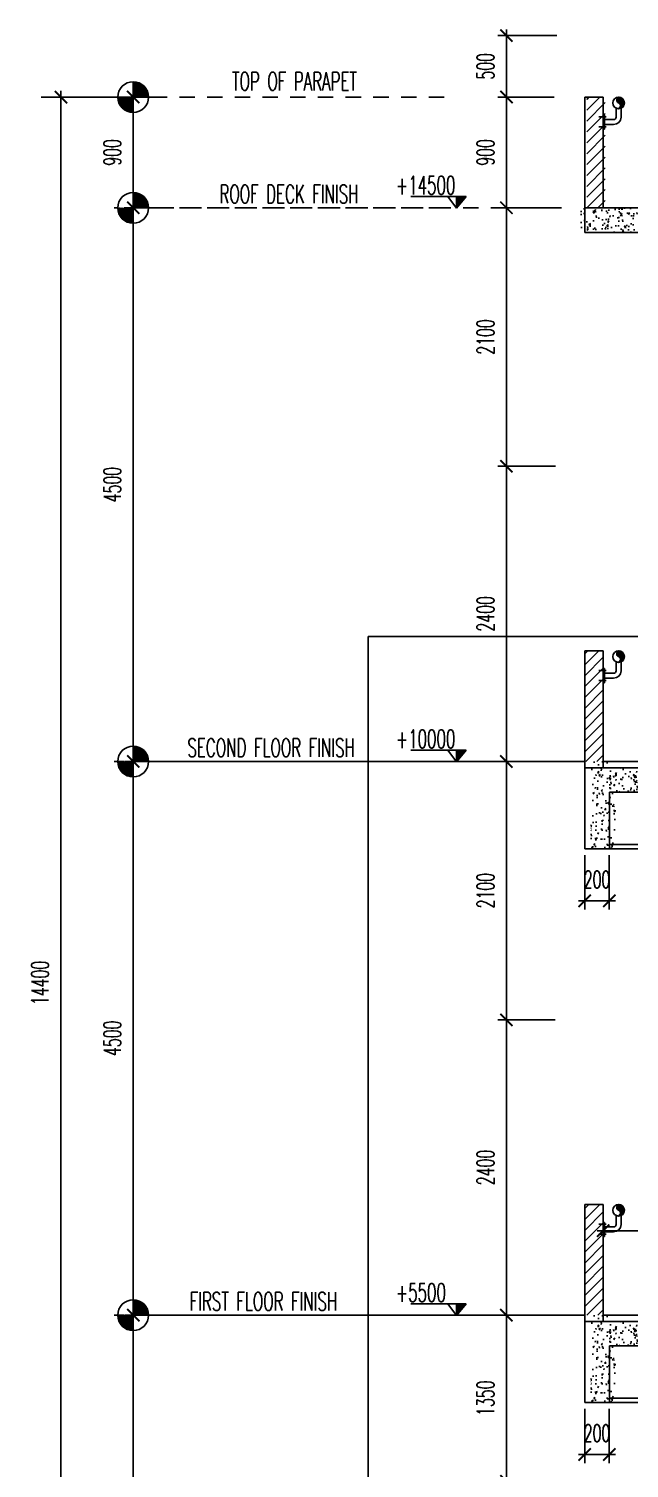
# Model space of a CAD drawing. Extents: x 417906 to 836305, y 43280 to 86914.
# Drawn here: x 418166.91 to 418171.79, y 43455.34 to 43467.04 of the extents above; entities that cross this region are included whole.
import ezdxf

# ---------------------------------------------------------------- set-up
doc = ezdxf.new("R2010")
doc.units = 0
doc.header["$MEASUREMENT"] = 0
doc.header["$PDMODE"] = 3
doc.header["$PDSIZE"] = 0.1
doc.linetypes.add('HIDDEN2', pattern=[0.1875, 0.125, -0.0625])
doc.layers.get('0').update_dxf_attribs({"linetype": 'CONTINUOUS'})
doc.layers.get('DEFPOINTS').update_dxf_attribs({"linetype": 'CONTINUOUS'})
for name, color, linetype in [('AC', 2, 'CONTINUOUS'), ('DIM-OUT', 4, 'CONTINUOUS'), ('EL', 2, 'CONTINUOUS'), ('EL-LEVS', 4, 'CONTINUOUS'), ('ELEV-LEV', 3, 'CONTINUOUS'), ('HAND', 2, 'CONTINUOUS'), ('Hatch', 11, 'CONTINUOUS'), ('SHAFT', 3, 'CONTINUOUS'), ('TXT', 2, 'CONTINUOUS'), ('TXT1', 2, 'CONTINUOUS')]:
    doc.layers.add(name, color=color, linetype=linetype)
doc.styles.add('ROMANS', font='ROMANS.shx', dxfattribs={"width": 0.6})
doc.dimstyles.new('STANDARD in', dxfattribs={"dimtxt": 0.14, "dimasz": 0.1, "dimexe": 0.07, "dimexo": 0.05, "dimgap": 0.1, "dimtad": 1, "dimdec": 0, "dimlfac": 1000, "dimzin": 0, "dimdsep": 46, "dimtxsty": 'ROMANS', "dimblk": 'ARCHTICK', "dimcen": 0.05, "dimdle": 0.05, "dimclrd": 4, "dimclre": 4, "dimclrt": 2, "dimadec": 0, "dimazin": 0, "dimtfac": 1, "dimtdec": 0, "dimtmove": 2, "dimatfit": 3, "dimfxl": 0, "dimtolj": 1, "dimtzin": 0, "dimarcsym": 0})
pattern_1 = [(45, (71.30375, 0), (-0.044194173824, 0.044194173824), [])]

# ---------------------------------------------------------------- blocks, each defined once
blk = doc.blocks.new('_ARCHTICK')
at = {"color": 0, "linetype": 'ByBlock', "const_width": 0.15}
blk.add_lwpolyline([(-0.5, -0.5), (0.5, 0.5)], dxfattribs=at)
blk = doc.blocks.new('*D175')
at = {"layer": 'DEFPOINTS', "color": 0}
for p in [(418167.759, 43456.585), (418167.987, 43456.585), (418167.987, 43452.085)]:
    blk.add_point(p, dxfattribs=at)
at = {"layer": 'DIM-OUT', "color": 4, "lineweight": -2}
for p, q in [((418167.937, 43456.585), (418167.689, 43456.585)), ((418167.759, 43452.035), (418167.759, 43456.635)), ((418167.937, 43452.085), (418167.689, 43452.085))]:
    blk.add_line(p, q, dxfattribs=at)
at = {"layer": 'DIM-OUT', "color": 4, "lineweight": -2, "xscale": 0.1, "yscale": 0.1, "zscale": 0.1}
for p, rotation in [((418167.759, 43456.585), 90), ((418167.759, 43452.085), 270)]:
    blk.add_blockref('_ARCHTICK', p, dxfattribs=dict(at, rotation=rotation))
at = {"layer": 'DIM-OUT', "color": 2, "insert": (418167.589, 43454.335), "char_height": 0.14, "attachment_point": 5, "rotation": 90, "style": 'ROMANS'}
blk.add_mtext('\\A1;4500', dxfattribs=at)
blk = doc.blocks.new('*D176')
at = {"layer": 'DEFPOINTS', "color": 0}
for p in [(418167.759, 43461.085), (418167.987, 43461.085), (418167.987, 43456.585)]:
    blk.add_point(p, dxfattribs=at)
at = {"layer": 'DIM-OUT', "color": 4, "lineweight": -2}
for p, q in [((418167.759, 43456.535), (418167.759, 43461.135)), ((418167.937, 43461.085), (418167.689, 43461.085)), ((418167.937, 43456.585), (418167.689, 43456.585))]:
    blk.add_line(p, q, dxfattribs=at)
at = {"layer": 'DIM-OUT', "color": 4, "lineweight": -2, "xscale": 0.1, "yscale": 0.1, "zscale": 0.1}
for p, rotation in [((418167.759, 43461.085), 90), ((418167.759, 43456.585), 270)]:
    blk.add_blockref('_ARCHTICK', p, dxfattribs=dict(at, rotation=rotation))
at = {"layer": 'DIM-OUT', "color": 2, "insert": (418167.589, 43458.835), "char_height": 0.14, "attachment_point": 5, "rotation": 90, "style": 'ROMANS'}
blk.add_mtext('\\A1;4500', dxfattribs=at)
blk = doc.blocks.new('*D177')
at = {"layer": 'DEFPOINTS', "color": 0}
for p in [(418167.759, 43465.585), (418167.987, 43465.585), (418167.987, 43461.085)]:
    blk.add_point(p, dxfattribs=at)
at = {"layer": 'DIM-OUT', "color": 4, "lineweight": -2}
for p, q in [((418167.937, 43465.585), (418167.689, 43465.585)), ((418167.759, 43461.035), (418167.759, 43465.635)), ((418167.937, 43461.085), (418167.689, 43461.085))]:
    blk.add_line(p, q, dxfattribs=at)
at = {"layer": 'DIM-OUT', "color": 4, "lineweight": -2, "xscale": 0.1, "yscale": 0.1, "zscale": 0.1}
for p, rotation in [((418167.759, 43465.585), 90), ((418167.759, 43461.085), 270)]:
    blk.add_blockref('_ARCHTICK', p, dxfattribs=dict(at, rotation=rotation))
at = {"layer": 'DIM-OUT', "color": 2, "insert": (418167.589, 43463.335), "char_height": 0.14, "attachment_point": 5, "rotation": 90, "style": 'ROMANS'}
blk.add_mtext('\\A1;4500', dxfattribs=at)
blk = doc.blocks.new('*D178')
at = {"layer": 'DEFPOINTS', "color": 0}
for p in [(418167.943, 43466.485), (418167.172, 43452.085), (418167.943, 43452.085)]:
    blk.add_point(p, dxfattribs=at)
at = {"layer": 'DIM-OUT', "color": 4, "lineweight": -2}
for p, q in [((418167.893, 43466.485), (418167.102, 43466.485)), ((418167.172, 43466.535), (418167.172, 43452.035)), ((418167.893, 43452.085), (418167.102, 43452.085))]:
    blk.add_line(p, q, dxfattribs=at)
at = {"layer": 'DIM-OUT', "color": 4, "lineweight": -2, "xscale": 0.1, "yscale": 0.1, "zscale": 0.1}
for p, rotation in [((418167.172, 43466.485), 90), ((418167.172, 43452.085), 270)]:
    blk.add_blockref('_ARCHTICK', p, dxfattribs=dict(at, rotation=rotation))
at = {"layer": 'DIM-OUT', "color": 2, "insert": (418167.002, 43459.285), "char_height": 0.14, "attachment_point": 5, "rotation": 90, "style": 'ROMANS'}
blk.add_mtext('\\A1;14400', dxfattribs=at)
blk = doc.blocks.new('*D179')
at = {"layer": 'DEFPOINTS', "color": 0}
for p in [(418167.759, 43466.485), (418167.987, 43466.485), (418167.987, 43465.585)]:
    blk.add_point(p, dxfattribs=at)
at = {"layer": 'DIM-OUT', "color": 4, "lineweight": -2}
for p, q in [((418167.937, 43466.485), (418167.689, 43466.485)), ((418167.759, 43465.535), (418167.759, 43466.535)), ((418167.937, 43465.585), (418167.689, 43465.585))]:
    blk.add_line(p, q, dxfattribs=at)
at = {"layer": 'DIM-OUT', "color": 4, "lineweight": -2, "xscale": 0.1, "yscale": 0.1, "zscale": 0.1}
for p, rotation in [((418167.759, 43466.485), 90), ((418167.759, 43465.585), 270)]:
    blk.add_blockref('_ARCHTICK', p, dxfattribs=dict(at, rotation=rotation))
at = {"layer": 'DIM-OUT', "color": 2, "insert": (418167.589, 43466.035), "char_height": 0.14, "attachment_point": 5, "rotation": 90, "style": 'ROMANS'}
blk.add_mtext('\\A1;900', dxfattribs=at)
blk = doc.blocks.new('*X9')
at = {"color": 0}
for p, q in [((64.922, 92.304), (64.934, 92.317)), ((64.923, 92.288), (64.952, 92.317)), ((64.925, 92.273), (64.97, 92.317)), ((64.928, 92.258), (64.987, 92.317)), ((64.932, 92.244), (65.005, 92.317)), ((64.937, 92.231), (65.023, 92.317)), ((64.942, 92.218), (65.04, 92.317)), ((64.947, 92.206), (65.058, 92.317)), ((64.953, 92.195), (65.076, 92.317)), ((64.96, 92.184), (65.093, 92.317)), ((64.967, 92.173), (65.111, 92.317)), ((64.975, 92.163), (65.129, 92.317)), ((64.983, 92.153), (65.146, 92.317)), ((64.991, 92.144), (65.164, 92.317)), ((65, 92.135), (65.171, 92.307)), ((65.009, 92.127), (65.171, 92.289)), ((65.019, 92.119), (65.171, 92.271)), ((65.029, 92.111), (65.171, 92.254)), ((65.04, 92.104), (65.171, 92.236)), ((65.051, 92.098), (65.171, 92.218)), ((65.063, 92.092), (65.171, 92.201)), ((65.075, 92.086), (65.171, 92.183)), ((65.088, 92.081), (65.171, 92.165)), ((65.101, 92.077), (65.171, 92.148)), ((65.115, 92.073), (65.171, 92.13)), ((65.13, 92.071), (65.171, 92.112)), ((65.145, 92.068), (65.171, 92.094)), ((65.162, 92.067), (65.171, 92.077))]:
    blk.add_line(p, q, dxfattribs=at)
blk = doc.blocks.new('*X8')
at = {"color": 0}
for p, q in [((65.171, 92.554), (65.184, 92.567)), ((65.171, 92.536), (65.2, 92.565)), ((65.171, 92.519), (65.216, 92.563)), ((65.171, 92.501), (65.23, 92.56)), ((65.171, 92.483), (65.244, 92.556)), ((65.171, 92.466), (65.257, 92.552)), ((65.171, 92.448), (65.27, 92.547)), ((65.171, 92.43), (65.282, 92.541)), ((65.171, 92.413), (65.294, 92.535)), ((65.171, 92.395), (65.305, 92.528)), ((65.171, 92.377), (65.315, 92.521)), ((65.171, 92.36), (65.326, 92.514)), ((65.171, 92.342), (65.335, 92.506)), ((65.171, 92.324), (65.345, 92.497)), ((65.182, 92.317), (65.353, 92.489)), ((65.2, 92.317), (65.362, 92.479)), ((65.217, 92.317), (65.37, 92.469)), ((65.235, 92.317), (65.377, 92.459)), ((65.253, 92.317), (65.384, 92.449)), ((65.27, 92.317), (65.391, 92.437)), ((65.288, 92.317), (65.397, 92.426)), ((65.306, 92.317), (65.402, 92.414)), ((65.323, 92.317), (65.407, 92.401)), ((65.341, 92.317), (65.411, 92.387)), ((65.359, 92.317), (65.415, 92.373)), ((65.376, 92.317), (65.418, 92.359)), ((65.394, 92.317), (65.42, 92.343)), ((65.412, 92.317), (65.421, 92.327))]:
    blk.add_line(p, q, dxfattribs=at)
blk = doc.blocks.new('*D182')
at = {"layer": 'DEFPOINTS', "color": 0}
for p in [(418170.792, 43456.585), (418171.229, 43456.585), (418171.386, 43455.235)]:
    blk.add_point(p, dxfattribs=at)
at = {"layer": 'DIM-OUT', "color": 4, "lineweight": -2}
for p, q in [((418171.179, 43456.585), (418170.722, 43456.585)), ((418170.792, 43455.185), (418170.792, 43456.635)), ((418171.336, 43455.235), (418170.722, 43455.235))]:
    blk.add_line(p, q, dxfattribs=at)
at = {"layer": 'DIM-OUT', "color": 4, "lineweight": -2, "xscale": 0.1, "yscale": 0.1, "zscale": 0.1}
for p, rotation in [((418170.792, 43456.585), 90), ((418170.792, 43455.235), 270)]:
    blk.add_blockref('_ARCHTICK', p, dxfattribs=dict(at, rotation=rotation))
at = {"layer": 'DIM-OUT', "color": 2, "insert": (418170.622, 43455.91), "char_height": 0.14, "attachment_point": 5, "rotation": 90, "style": 'ROMANS'}
blk.add_mtext('\\A1;1350', dxfattribs=at)
blk = doc.blocks.new('*D183')
at = {"layer": 'DEFPOINTS', "color": 0}
for p in [(418170.792, 43458.985), (418171.227, 43458.985), (418171.24, 43456.585)]:
    blk.add_point(p, dxfattribs=at)
at = {"layer": 'DIM-OUT', "color": 4, "lineweight": -2}
for p, q in [((418171.177, 43458.985), (418170.722, 43458.985)), ((418170.792, 43456.535), (418170.792, 43459.035)), ((418171.19, 43456.585), (418170.722, 43456.585))]:
    blk.add_line(p, q, dxfattribs=at)
at = {"layer": 'DIM-OUT', "color": 4, "lineweight": -2, "xscale": 0.1, "yscale": 0.1, "zscale": 0.1}
for p, rotation in [((418170.792, 43458.985), 90), ((418170.792, 43456.585), 270)]:
    blk.add_blockref('_ARCHTICK', p, dxfattribs=dict(at, rotation=rotation))
at = {"layer": 'DIM-OUT', "color": 2, "insert": (418170.622, 43457.785), "char_height": 0.14, "attachment_point": 5, "rotation": 90, "style": 'ROMANS'}
blk.add_mtext('\\A1;2400', dxfattribs=at)
blk = doc.blocks.new('*D184')
at = {"layer": 'DEFPOINTS', "color": 0}
for p in [(418170.792, 43461.085), (418171.228, 43461.085), (418171.239, 43458.985)]:
    blk.add_point(p, dxfattribs=at)
at = {"layer": 'DIM-OUT', "color": 4, "lineweight": -2}
for p, q in [((418170.792, 43458.935), (418170.792, 43461.135)), ((418171.178, 43461.085), (418170.722, 43461.085)), ((418171.189, 43458.985), (418170.722, 43458.985))]:
    blk.add_line(p, q, dxfattribs=at)
at = {"layer": 'DIM-OUT', "color": 4, "lineweight": -2, "xscale": 0.1, "yscale": 0.1, "zscale": 0.1}
for p, rotation in [((418170.792, 43461.085), 90), ((418170.792, 43458.985), 270)]:
    blk.add_blockref('_ARCHTICK', p, dxfattribs=dict(at, rotation=rotation))
at = {"layer": 'DIM-OUT', "color": 2, "insert": (418170.622, 43460.035), "char_height": 0.14, "attachment_point": 5, "rotation": 90, "style": 'ROMANS'}
blk.add_mtext('\\A1;2100', dxfattribs=at)
blk = doc.blocks.new('*D185')
at = {"layer": 'DEFPOINTS', "color": 0}
for p in [(418170.792, 43463.485), (418171.227, 43463.485), (418171.24, 43461.085)]:
    blk.add_point(p, dxfattribs=at)
at = {"layer": 'DIM-OUT', "color": 4, "lineweight": -2}
for p, q in [((418171.177, 43463.485), (418170.722, 43463.485)), ((418170.792, 43461.035), (418170.792, 43463.535)), ((418171.19, 43461.085), (418170.722, 43461.085))]:
    blk.add_line(p, q, dxfattribs=at)
at = {"layer": 'DIM-OUT', "color": 4, "lineweight": -2, "xscale": 0.1, "yscale": 0.1, "zscale": 0.1}
for p, rotation in [((418170.792, 43463.485), 90), ((418170.792, 43461.085), 270)]:
    blk.add_blockref('_ARCHTICK', p, dxfattribs=dict(at, rotation=rotation))
at = {"layer": 'DIM-OUT', "color": 2, "insert": (418170.622, 43462.285), "char_height": 0.14, "attachment_point": 5, "rotation": 90, "style": 'ROMANS'}
blk.add_mtext('\\A1;2400', dxfattribs=at)
blk = doc.blocks.new('*D186')
at = {"layer": 'DEFPOINTS', "color": 0}
for p in [(418170.792, 43465.585), (418171.229, 43465.585), (418171.24, 43463.485)]:
    blk.add_point(p, dxfattribs=at)
at = {"layer": 'DIM-OUT', "color": 4, "lineweight": -2}
for p, q in [((418171.179, 43465.585), (418170.722, 43465.585)), ((418170.792, 43463.435), (418170.792, 43465.635)), ((418171.19, 43463.485), (418170.722, 43463.485))]:
    blk.add_line(p, q, dxfattribs=at)
at = {"layer": 'DIM-OUT', "color": 4, "lineweight": -2, "xscale": 0.1, "yscale": 0.1, "zscale": 0.1}
for p, rotation in [((418170.792, 43465.585), 90), ((418170.792, 43463.485), 270)]:
    blk.add_blockref('_ARCHTICK', p, dxfattribs=dict(at, rotation=rotation))
at = {"layer": 'DIM-OUT', "color": 2, "insert": (418170.622, 43464.535), "char_height": 0.14, "attachment_point": 5, "rotation": 90, "style": 'ROMANS'}
blk.add_mtext('\\A1;2100', dxfattribs=at)
blk = doc.blocks.new('*D187')
at = {"layer": 'DEFPOINTS', "color": 0}
for p in [(418170.792, 43466.485), (418171.229, 43466.485), (418171.234, 43465.585)]:
    blk.add_point(p, dxfattribs=at)
at = {"layer": 'DIM-OUT', "color": 4, "lineweight": -2}
for p, q in [((418171.179, 43466.485), (418170.722, 43466.485)), ((418170.792, 43465.535), (418170.792, 43466.535)), ((418171.184, 43465.585), (418170.722, 43465.585))]:
    blk.add_line(p, q, dxfattribs=at)
at = {"layer": 'DIM-OUT', "color": 4, "lineweight": -2, "xscale": 0.1, "yscale": 0.1, "zscale": 0.1}
for p, rotation in [((418170.792, 43466.485), 90), ((418170.792, 43465.585), 270)]:
    blk.add_blockref('_ARCHTICK', p, dxfattribs=dict(at, rotation=rotation))
at = {"layer": 'DIM-OUT', "color": 2, "insert": (418170.622, 43466.035), "char_height": 0.14, "attachment_point": 5, "rotation": 90, "style": 'ROMANS'}
blk.add_mtext('\\A1;900', dxfattribs=at)
blk = doc.blocks.new('*D188')
at = {"layer": 'DEFPOINTS', "color": 0}
for p in [(418170.792, 43466.985), (418171.251, 43466.985), (418171.019, 43466.485)]:
    blk.add_point(p, dxfattribs=at)
at = {"layer": 'DIM-OUT', "color": 4, "lineweight": -2}
for p, q in [((418171.201, 43466.985), (418170.722, 43466.985)), ((418170.792, 43466.435), (418170.792, 43467.035)), ((418170.969, 43466.485), (418170.722, 43466.485))]:
    blk.add_line(p, q, dxfattribs=at)
at = {"layer": 'DIM-OUT', "color": 4, "lineweight": -2, "xscale": 0.1, "yscale": 0.1, "zscale": 0.1}
for p, rotation in [((418170.792, 43466.985), 90), ((418170.792, 43466.485), 270)]:
    blk.add_blockref('_ARCHTICK', p, dxfattribs=dict(at, rotation=rotation))
at = {"layer": 'DIM-OUT', "color": 2, "insert": (418170.622, 43466.735), "char_height": 0.14, "attachment_point": 5, "rotation": 90, "style": 'ROMANS'}
blk.add_mtext('\\A1;500', dxfattribs=at)
blk = doc.blocks.new('*D201')
at = {"layer": 'DEFPOINTS', "color": 0}
for p in [(418173.208, 43457.271), (418171.578, 43457.035), (418173.208, 43457.035)]:
    blk.add_point(p, dxfattribs=at)
at = {"layer": 'Hatch', "color": 4, "lineweight": -2}
for p, q in [((418171.528, 43457.271), (418173.258, 43457.271)), ((418171.578, 43457.085), (418171.578, 43457.341)), ((418173.208, 43457.085), (418173.208, 43457.341))]:
    blk.add_line(p, q, dxfattribs=at)
at = {"layer": 'Hatch', "color": 4, "lineweight": -2, "xscale": 0.1, "yscale": 0.1, "zscale": 0.1, "rotation": 180}
blk.add_blockref('_ARCHTICK', (418171.578, 43457.271), dxfattribs=at)
at = {"layer": 'Hatch', "color": 4, "lineweight": -2, "xscale": 0.1, "yscale": 0.1, "zscale": 0.1}
blk.add_blockref('_ARCHTICK', (418173.208, 43457.271), dxfattribs=at)
at = {"layer": 'Hatch', "color": 2, "insert": (418172.393, 43457.441), "char_height": 0.14, "attachment_point": 5, "style": 'ROMANS'}
blk.add_mtext('\\A1;1630', dxfattribs=at)
blk = doc.blocks.new('*D209')
at = {"layer": 'DEFPOINTS', "color": 0}
for p in [(418171.428, 43455.874), (418171.628, 43455.874), (418171.628, 43455.453)]:
    blk.add_point(p, dxfattribs=at)
at = {"layer": 'Hatch', "color": 4, "lineweight": -2}
for p, q in [((418171.428, 43455.824), (418171.428, 43455.383)), ((418171.628, 43455.824), (418171.628, 43455.383)), ((418171.378, 43455.453), (418171.678, 43455.453))]:
    blk.add_line(p, q, dxfattribs=at)
at = {"layer": 'Hatch', "color": 4, "lineweight": -2, "xscale": 0.1, "yscale": 0.1, "zscale": 0.1, "rotation": 180}
blk.add_blockref('_ARCHTICK', (418171.428, 43455.453), dxfattribs=at)
at = {"layer": 'Hatch', "color": 4, "lineweight": -2, "xscale": 0.1, "yscale": 0.1, "zscale": 0.1}
blk.add_blockref('_ARCHTICK', (418171.628, 43455.453), dxfattribs=at)
at = {"layer": 'Hatch', "color": 2, "insert": (418171.528, 43455.626), "char_height": 0.14, "attachment_point": 5, "style": 'ROMANS'}
blk.add_mtext('\\A1;200', dxfattribs=at)
blk = doc.blocks.new('*D218')
at = {"layer": 'DEFPOINTS', "color": 0}
for p in [(418171.428, 43460.374), (418171.628, 43460.374), (418171.628, 43459.953)]:
    blk.add_point(p, dxfattribs=at)
at = {"layer": 'Hatch', "color": 4, "lineweight": -2}
for p, q in [((418171.428, 43460.324), (418171.428, 43459.883)), ((418171.628, 43460.324), (418171.628, 43459.883)), ((418171.378, 43459.953), (418171.678, 43459.953))]:
    blk.add_line(p, q, dxfattribs=at)
at = {"layer": 'Hatch', "color": 4, "lineweight": -2, "xscale": 0.1, "yscale": 0.1, "zscale": 0.1, "rotation": 180}
blk.add_blockref('_ARCHTICK', (418171.428, 43459.953), dxfattribs=at)
at = {"layer": 'Hatch', "color": 4, "lineweight": -2, "xscale": 0.1, "yscale": 0.1, "zscale": 0.1}
blk.add_blockref('_ARCHTICK', (418171.628, 43459.953), dxfattribs=at)
at = {"layer": 'Hatch', "color": 2, "insert": (418171.528, 43460.126), "char_height": 0.14, "attachment_point": 5, "style": 'ROMANS'}
blk.add_mtext('\\A1;200', dxfattribs=at)

msp = doc.modelspace()

# ---------------------------------------------------------------- hatches: boundary and pattern name
at = {"layer": 'ELEV-LEV', "linetype": 'Continuous'}
h = msp.add_hatch(dxfattribs=at)
h.set_pattern_fill('ANSI31', color=6, scale=0.0152, angle=450, style=0)
h.set_pattern_definition([(45, (418236.6130133, 43476.8410657), (0.001343502884, -0.001343502884), [])])
h.paths.add_polyline_path([(418170.4652, 43465.6772), (418170.3871, 43465.583), (418170.3871, 43465.6772)])
h = msp.add_hatch(dxfattribs=at)
h.set_pattern_fill('ANSI31', color=6, scale=0.0152, angle=450, style=0)
h.set_pattern_definition([(45, (418236.6130133, 43472.3410657), (0.001343502884, -0.001343502884), [])])
h.paths.add_polyline_path([(418170.4652, 43461.1772), (418170.3871, 43461.083), (418170.3871, 43461.1772)])
h = msp.add_hatch(dxfattribs=at)
h.set_pattern_fill('ANSI31', color=6, scale=0.0152, angle=450, style=0)
h.set_pattern_definition([(45, (418236.6130133, 43467.8410657), (0.001343502884, -0.001343502884), [])])
h.paths.add_polyline_path([(418170.4652, 43456.6772), (418170.3871, 43456.583), (418170.3871, 43456.6772)])
at = {"layer": 'Hatch'}
h = msp.add_hatch(dxfattribs=at)
h.set_pattern_fill('ANSI31', color=256, scale=0.5, style=0)
h.set_pattern_definition([(45, (71.319984, 7e-12), (-0.044194173824, 0.044194173824), [])])
h.paths.add_polyline_path([(418171.5944, 43466.4847), (418171.4444, 43466.4847), (418171.4444, 43465.5847), (418171.5944, 43465.5847)])
h.paths.add_polyline_path([(418173.3573, 43466.4847), (418173.2073, 43466.4847), (418173.2073, 43465.5847), (418173.3573, 43465.5847)])
h = msp.add_hatch(dxfattribs=at)
h.set_pattern_fill('STEEL', color=256, scale=0.01875, style=0)
h.set_pattern_definition([(225, (417460.222284, 42182.590697), (0.0016572815184, -0.0016572815184), []), (225, (417460.222284, 42182.5895252), (0.0016572815184, -0.0016572815184), [])])
h.paths.add_polyline_path([(418171.699, 43466.3908, 0.009923), (418171.7008, 43466.3906), (418171.7068, 43466.3906, 0.1722345), (418171.7357, 43466.403), (418171.7357, 43466.472, 0.1585364), (418171.7093, 43466.4841, 0.7280646), (418171.7036, 43466.4373, -0.7116086)])
h.paths.add_polyline_path([(418171.7357, 43466.403, 0.2091176), (418171.7508, 43466.4375, 0.2091176), (418171.7357, 43466.472)])
h = msp.add_hatch(dxfattribs=at)
h.set_pattern_fill('AR-CONC', color=256, scale=0.02, style=0)
h.set_pattern_definition([(50, (21.10897, 7e-12), (0.14345203652, -0.012550426997), [0.015, -0.165]), (355, (21.10897, 7e-12), (-0.027750266723, 0.15043842674), [0.012, -0.132]), (100.4514, (21.12092, -0.00105), (0.115701876343, 0.13788790841), [0.012748038, -0.1402284224]), (46.1842, (21.10897, 0.04), (0.213448209725, -0.033103802866), [0.0225, -0.2475]), (96.6356, (21.12676, 0.03724), (0.18693254111, 0.19482357418), [0.0191220576, -0.2103426]), (351.1842, (21.10897, 0.04), (0.18693238903, 0.19482372019), [0.018, -0.198]), (21, (21.12897, 0.03), (0.119381410424, -0.080523778133), [0.015, -0.165]), (326, (21.12897, 0.03), (0.048663066384, 0.14503000901), [0.012, -0.132]), (71.4514, (21.13892, 0.02329), (0.168044525716, 0.06450609934), [0.012748038, -0.1402284224]), (37.5, (21.10897, 7e-12), (0.0024319710635, 0.066578770766), [0, -0.1304, 0, -0.134, 0, -0.1325]), (7.5, (21.10897, 7e-12), (0.052613907488, 0.078882342376), [0, -0.0764, 0, -0.1274, 0, -0.0505]), (327.5, (21.06437, 7e-12), (0.1067644872345, -0.004510974347), [0, -0.05, 0, -0.156, 0, -0.207]), (317.5, (21.04437, 7e-12), (0.116637233868, 0.020020996466), [0, -0.065, 0, -0.1036, 0, -0.147])])
h.paths.add_polyline_path([(418173.1587, 43465.5847), (418171.3959, 43465.5847), (418171.3959, 43465.3847), (418173.1587, 43465.3847)])
h.paths.add_polyline_path([(418173.3087, 43465.5847), (418173.1587, 43465.5847), (418173.1587, 43465.3847), (418173.3087, 43465.3847)])
h = msp.add_hatch(dxfattribs=at)
h.set_pattern_fill('ANSI31', color=256, scale=0.5, style=0)
h.set_pattern_definition(pattern_1)
h.paths.add_polyline_path([(418171.5782, 43461.9847), (418171.4282, 43461.9847), (418171.4282, 43461.0847), (418171.5782, 43461.0847)])
h = msp.add_hatch(dxfattribs=at)
h.set_pattern_fill('STEEL', color=256, scale=0.01875, style=0)
h.set_pattern_definition([(225, (417460.222284, 42178.090697), (0.0016572815184, -0.0016572815184), []), (225, (417460.222284, 42178.0895252), (0.0016572815184, -0.0016572815184), [])])
h.paths.add_polyline_path([(418171.699, 43461.8908, 0.009923), (418171.7008, 43461.8906), (418171.7068, 43461.8906, 0.1722345), (418171.7357, 43461.903), (418171.7357, 43461.972, 0.1585364), (418171.7093, 43461.9841, 0.7280646), (418171.7036, 43461.9373, -0.7116086)])
h.paths.add_polyline_path([(418171.7357, 43461.903, 0.2091176), (418171.7508, 43461.9375, 0.2091176), (418171.7357, 43461.972)])
h = msp.add_hatch(dxfattribs=at)
h.set_pattern_fill('AR-CONC', color=256, scale=0.02, style=0)
h.set_pattern_definition([(50, (0.049, 4.5), (0.14345203652, -0.012550426997), [0.015, -0.165]), (355, (0.049, 4.5), (-0.027750266723, 0.15043842674), [0.012, -0.132]), (100.4514, (0.06095, 4.49895), (0.115701876343, 0.13788790841), [0.012748038, -0.1402284224]), (46.1842, (0.049, 4.54), (0.213448209725, -0.033103802866), [0.0225, -0.2475]), (96.6356, (0.06679, 4.53724), (0.18693254111, 0.19482357418), [0.0191220576, -0.2103426]), (351.1842, (0.049, 4.54), (0.18693238903, 0.19482372019), [0.018, -0.198]), (21, (0.069, 4.53), (0.119381410424, -0.080523778133), [0.015, -0.165]), (326, (0.069, 4.53), (0.048663066384, 0.14503000901), [0.012, -0.132]), (71.4514, (0.07895, 4.52329), (0.168044525716, 0.06450609934), [0.012748038, -0.1402284224]), (37.5, (0.049, 4.5), (0.0024319710635, 0.066578770766), [0, -0.1304, 0, -0.134, 0, -0.1325]), (7.5, (0.049, 4.5), (0.052613907488, 0.078882342376), [0, -0.0764, 0, -0.1274, 0, -0.0505]), (327.5, (0.0044, 4.5), (0.1067644872345, -0.004510974347), [0, -0.05, 0, -0.156, 0, -0.207]), (317.5, (-0.0156, 4.5), (0.116637233868, 0.020020996466), [0, -0.065, 0, -0.1036, 0, -0.147])])
h.paths.add_polyline_path([(418173.4577, 43460.8896), (418173.5222, 43460.924), (418173.2074, 43460.924), (418173.2246, 43461.0347), (418173.0585, 43461.0347), (418173.0585, 43461.0347), (418171.6272, 43461.0347), (418171.6272, 43461.0847), (418171.4772, 43461.0847), (418171.4772, 43460.674), (418171.4772, 43460.374), (418171.6772, 43460.374), (418171.6772, 43460.4105), (418171.6772, 43460.8347), (418172.9575, 43460.8347), (418172.9575, 43460.374), (418173.4577, 43460.374)])
h = msp.add_hatch(dxfattribs=at)
h.set_pattern_fill('ANSI31', color=256, scale=0.5, style=0)
h.set_pattern_definition(pattern_1)
h.paths.add_polyline_path([(418171.5782, 43457.4847), (418171.4282, 43457.4847), (418171.4282, 43456.5847), (418171.5782, 43456.5847)])
h = msp.add_hatch(dxfattribs=at)
h.set_pattern_fill('STEEL', color=256, scale=0.01875, style=0)
h.set_pattern_definition([(225, (417460.222284, 42173.590697), (0.0016572815184, -0.0016572815184), []), (225, (417460.222284, 42173.5895252), (0.0016572815184, -0.0016572815184), [])])
h.paths.add_polyline_path([(418171.699, 43457.3908, 0.009923), (418171.7008, 43457.3906), (418171.7068, 43457.3906, 0.1722345), (418171.7357, 43457.403), (418171.7357, 43457.472, 0.1585364), (418171.7093, 43457.4841, 0.7280646), (418171.7036, 43457.4373, -0.7116086)])
h.paths.add_polyline_path([(418171.7357, 43457.403, 0.2091176), (418171.7508, 43457.4375, 0.2091176), (418171.7357, 43457.472)])
h = msp.add_hatch(dxfattribs=at)
h.set_pattern_fill('AR-CONC', color=256, scale=0.02, style=0)
h.set_pattern_definition([(50, (0.049, 0), (0.14345203652, -0.012550426997), [0.015, -0.165]), (355, (0.049, 0), (-0.027750266723, 0.15043842674), [0.012, -0.132]), (100.4514, (0.06095, -0.00105), (0.115701876343, 0.13788790841), [0.012748038, -0.1402284224]), (46.1842, (0.049, 0.04), (0.213448209725, -0.033103802866), [0.0225, -0.2475]), (96.6356, (0.06679, 0.03724), (0.18693254111, 0.19482357418), [0.0191220576, -0.2103426]), (351.1842, (0.049, 0.04), (0.18693238903, 0.19482372019), [0.018, -0.198]), (21, (0.069, 0.03), (0.119381410424, -0.080523778133), [0.015, -0.165]), (326, (0.069, 0.03), (0.048663066384, 0.14503000901), [0.012, -0.132]), (71.4514, (0.07895, 0.02329), (0.168044525716, 0.06450609934), [0.012748038, -0.1402284224]), (37.5, (0.049, 0), (0.0024319710635, 0.066578770766), [0, -0.1304, 0, -0.134, 0, -0.1325]), (7.5, (0.049, 0), (0.052613907488, 0.078882342376), [0, -0.0764, 0, -0.1274, 0, -0.0505]), (327.5, (0.0044, 0), (0.1067644872345, -0.004510974347), [0, -0.05, 0, -0.156, 0, -0.207]), (317.5, (-0.0156, 0), (0.116637233868, 0.020020996466), [0, -0.065, 0, -0.1036, 0, -0.147])])
h.paths.add_polyline_path([(418173.4577, 43456.3896), (418173.5222, 43456.424), (418173.2074, 43456.424), (418173.2246, 43456.5347), (418173.0585, 43456.5347), (418173.0585, 43456.5347), (418171.6272, 43456.5347), (418171.6272, 43456.5847), (418171.4772, 43456.5847), (418171.4772, 43456.174), (418171.4772, 43455.874), (418171.6772, 43455.874), (418171.6772, 43455.9105), (418171.6772, 43456.3347), (418172.9575, 43456.3347), (418172.9575, 43455.874), (418173.4577, 43455.874)])

# ---------------------------------------------------------------- linework, layer by layer
msp.add_lwpolyline([(418169.6673, 43462.1008), (418181.3906, 43462.1008), (418181.3906, 43454.6515), (418169.6673, 43454.6515)], close=True)
at = {"layer": 'AC'}
for centre in [(418171.7038, 43466.4375), (418171.7038, 43461.9375), (418171.7038, 43457.4375)]:
    msp.add_circle(centre, 0.047, dxfattribs=at)
for centre, start, end in [((418171.714, 43466.4598), 100.93729, 245.16544), ((418171.6932, 43466.4149), 283.42152, 65.16544), ((418171.714, 43461.9598), 100.93729, 245.16544), ((418171.6932, 43461.9149), 283.42152, 65.16544), ((418171.714, 43457.4598), 100.93729, 245.16544), ((418171.6932, 43457.4149), 283.42152, 65.16544)]:
    msp.add_arc(centre, 0.0248, start, end, dxfattribs=at)
at = {"layer": 'EL', "color": 6}
for p, q in [((418171.4282, 43466.4847), (418171.4282, 43465.3847)), ((418171.5782, 43466.4847), (418171.4282, 43466.4847)), ((418171.5782, 43466.4847), (418171.5782, 43465.5847)), ((418173.3577, 43465.5847), (418171.4282, 43465.5847)), ((418173.3577, 43465.3847), (418171.4282, 43465.3847)), ((418171.4282, 43461.9847), (418171.4282, 43460.8847)), ((418171.5782, 43461.9847), (418171.4282, 43461.9847)), ((418171.4282, 43461.9847), (418171.4282, 43460.674)), ((418171.5782, 43461.9847), (418171.5782, 43461.0847)), ((418171.5782, 43461.9847), (418171.5782, 43461.0347)), ((418173.0585, 43461.0347), (418171.4282, 43461.0347)), ((418172.9575, 43460.8347), (418171.6282, 43460.8347)), ((418171.6282, 43460.8347), (418171.6282, 43460.374)), ((418171.4282, 43460.674), (418171.4282, 43460.374)), ((418171.4282, 43460.374), (418171.6282, 43460.374)), ((418171.4282, 43457.4847), (418171.4282, 43456.174)), ((418171.5782, 43457.4847), (418171.4282, 43457.4847)), ((418171.5782, 43457.4847), (418171.5782, 43456.5347)), ((418173.0585, 43456.5347), (418171.5782, 43456.5347)), ((418172.9575, 43456.3347), (418171.6282, 43456.3347)), ((418171.6282, 43456.3347), (418171.6282, 43455.874)), ((418171.4282, 43456.174), (418171.4282, 43455.874)), ((418171.4282, 43455.874), (418171.6282, 43455.874))]:
    msp.add_line(p, q, dxfattribs=at)
at = {"layer": 'EL-LEVS', "color": 11, "linetype": 'HIDDEN2'}
for p, q in [((418170.2852, 43466.4847), (418166.986, 43466.4847)), ((418171.2395, 43465.5847), (418167.6045, 43465.5847)), ((418170.2852, 43465.5847), (418167.6045, 43465.5847)), ((418170.6073, 43461.0847), (418167.6045, 43461.0847)), ((418170.6073, 43456.5847), (418167.6045, 43456.5847))]:
    msp.add_line(p, q, dxfattribs=at)
at = {"layer": 'ELEV-LEV', "color": 6}
for p, q in [((418170.0147, 43465.6772), (418170.4652, 43465.6772)), ((418170.3145, 43465.6772), (418170.3871, 43465.583)), ((418170.4652, 43465.6772), (418170.3871, 43465.583)), ((418170.3871, 43465.6772), (418170.3871, 43465.583)), ((418170.0147, 43461.1772), (418170.4652, 43461.1772)), ((418170.3145, 43461.1772), (418170.3871, 43461.083)), ((418170.4652, 43461.1772), (418170.3871, 43461.083)), ((418170.3871, 43461.1772), (418170.3871, 43461.083)), ((418170.0147, 43456.6772), (418170.4652, 43456.6772)), ((418170.3145, 43456.6772), (418170.3871, 43456.583)), ((418170.4652, 43456.6772), (418170.3871, 43456.583)), ((418170.3871, 43456.6772), (418170.3871, 43456.583))]:
    msp.add_line(p, q, dxfattribs=at)
at = {"layer": 'HAND'}
for p, q in [((418171.6832, 43466.3219), (418171.6832, 43466.3953)), ((418171.7232, 43466.3219), (418171.7232, 43466.3947)), ((418171.6027, 43466.324), (418171.544, 43466.324)), ((418171.6027, 43466.2442), (418171.544, 43466.2442)), ((418171.5782, 43466.3394), (418171.5893, 43466.3394)), ((418171.5893, 43466.2244), (418171.5893, 43466.3394)), ((418171.5893, 43466.3019), (418171.6632, 43466.3019)), ((418171.5893, 43466.2619), (418171.6632, 43466.2619)), ((418171.5782, 43466.2244), (418171.5893, 43466.2244)), ((418171.6027, 43461.824), (418171.544, 43461.824)), ((418171.5782, 43461.8394), (418171.5893, 43461.8394)), ((418171.5893, 43461.7244), (418171.5893, 43461.8394)), ((418171.5893, 43461.8019), (418171.6632, 43461.8019)), ((418171.6832, 43461.8219), (418171.6832, 43461.8953)), ((418171.7232, 43461.8219), (418171.7232, 43461.8947)), ((418171.6027, 43461.7442), (418171.544, 43461.7442)), ((418171.5782, 43461.7244), (418171.5893, 43461.7244)), ((418171.5893, 43461.7619), (418171.6632, 43461.7619)), ((418171.6832, 43457.3219), (418171.6832, 43457.3953)), ((418171.7232, 43457.3219), (418171.7232, 43457.3947)), ((418171.6027, 43457.324), (418171.544, 43457.324)), ((418171.6027, 43457.2442), (418171.544, 43457.2442)), ((418171.5782, 43457.3394), (418171.5893, 43457.3394)), ((418171.5893, 43457.2244), (418171.5893, 43457.3394)), ((418171.5893, 43457.3019), (418171.6632, 43457.3019)), ((418171.5893, 43457.2619), (418171.6632, 43457.2619)), ((418171.5782, 43457.2244), (418171.5893, 43457.2244))]:
    msp.add_line(p, q, dxfattribs=at)
for centre, radius in [((418171.6632, 43466.3219), 0.06), ((418171.6632, 43466.3219), 0.02), ((418171.6632, 43461.8219), 0.06), ((418171.6632, 43461.8219), 0.02), ((418171.6632, 43457.3219), 0.06), ((418171.6632, 43457.3219), 0.02)]:
    msp.add_arc(centre, radius, 270, 360, dxfattribs=at)
at = {"layer": 'Hatch'}
for p, q in [((418173.2501, 43461.0847), (418171.5782, 43461.0847)), ((418173.0585, 43461.0347), (418171.5782, 43461.0347)), ((418173.0585, 43456.5347), (418171.4282, 43456.5347)), ((418173.2501, 43456.5847), (418171.5782, 43456.5847))]:
    msp.add_line(p, q, dxfattribs=at)
for points in [[(418172.9575, 43460.374), (418171.6282, 43460.374), (418171.6282, 43460.4105), (418172.9575, 43460.4105)], [(418172.9575, 43455.874), (418171.6282, 43455.874), (418171.6282, 43455.9105), (418172.9575, 43455.9105)]]:
    msp.add_lwpolyline(points, close=True, dxfattribs=at)
at = {"layer": 'SHAFT', "linetype": 'ByBlock', "ltscale": 0.3}
for p, q in [((418171.4282, 43461.0847), (418167.8023, 43461.0847)), ((418171.4282, 43456.5847), (418167.9169, 43456.5847))]:
    msp.add_line(p, q, dxfattribs=at)
at = {"layer": 'TXT1'}
for p, q in [((418167.7587, 43466.6097), (418167.7587, 43466.3597)), ((418167.7587, 43465.7097), (418167.7587, 43465.4597)), ((418167.7587, 43465.7097), (418167.7587, 43465.4597)), ((418167.7587, 43461.2097), (418167.7587, 43460.9597)), ((418167.7587, 43456.7097), (418167.7587, 43456.4597))]:
    msp.add_line(p, q, dxfattribs=at)
for centre in [(418167.7587, 43466.4847), (418167.7587, 43465.5847), (418167.7587, 43465.5847), (418167.7587, 43461.0847), (418167.7587, 43456.5847)]:
    msp.add_circle(centre, 0.125, dxfattribs=at)

# ---------------------------------------------------------------- block references
at = {"layer": 'TXT1', "xscale": 0.5, "yscale": 0.5, "zscale": 0.5}
for name, p in [('*X8', (418135.1731, 43420.3262)), ('*X9', (418135.1731, 43420.3264)), ('*X8', (418135.173, 43419.4262)), ('*X9', (418135.173, 43419.4262)), ('*X8', (418135.173, 43414.9262)), ('*X9', (418135.173, 43414.9262)), ('*X8', (418135.173, 43410.4262)), ('*X9', (418135.173, 43410.4262))]:
    msp.add_blockref(name, p, dxfattribs=at)

# ---------------------------------------------------------------- texts
at = {"layer": 'TXT', "style": 'ROMANS', "width": 0.6}
for s, height, p in [('TOP OF PARAPET', 0.148966, (418168.5622, 43466.5392)), ('ROOF DECK FINISH', 0.148966, (418168.4601, 43465.6223)), ('+14500', 0.14897, (418169.8941, 43465.6941)), ('+10000', 0.14897, (418169.8941, 43461.1941)), ('SECOND FLOOR FINISH', 0.148966, (418168.2004, 43461.1223)), ('FIRST FLOOR FINISH', 0.148966, (418168.2185, 43456.6223)), ('+5500', 0.14897, (418169.8941, 43456.6941))]:
    msp.add_text(s, height=height, dxfattribs=at).set_placement(p)

# ---------------------------------------------------------------- dimensions: what is measured, and where the dimension line sits
at = {"layer": 'DIM-OUT'}
for base, p1, p2, angle, picture, middle in [((418170.7918, 43466.9847), (418171.0194, 43466.4847), (418171.2513, 43466.9847), 90, '*D188', (418170.6218, 43466.7347)), ((418167.1724, 43452.0847), (418167.9435, 43466.4847), (418167.9435, 43452.0847), 90, '*D178', (418167.0024, 43459.2847)), ((418167.7587, 43466.4847), (418167.9875, 43465.5847), (418167.9875, 43466.4847), 270, '*D179', (418167.5887, 43466.0347)), ((418170.7918, 43466.4847), (418171.2341, 43465.5847), (418171.2294, 43466.4847), 270, '*D187', (418170.6218, 43466.0347)), ((418167.7587, 43465.5847), (418167.9875, 43461.0847), (418167.9875, 43465.5847), 270, '*D177', (418167.5887, 43463.3347)), ((418170.7918, 43465.5847), (418171.2395, 43463.4847), (418171.2286, 43465.5847), 270, '*D186', (418170.6218, 43464.5347)), ((418170.7918, 43463.4847), (418171.24, 43461.0847), (418171.2275, 43463.4847), 270, '*D185', (418170.6218, 43462.2847)), ((418167.7587, 43461.0847), (418167.9875, 43456.5847), (418167.9875, 43461.0847), 270, '*D176', (418167.5887, 43458.8347)), ((418170.7918, 43461.0847), (418171.2392, 43458.9847), (418171.2283, 43461.0847), 270, '*D184', (418170.6218, 43460.0347)), ((418170.7918, 43458.9847), (418171.2398, 43456.5847), (418171.2273, 43458.9847), 270, '*D183', (418170.6218, 43457.7847)), ((418167.7587, 43456.5847), (418167.9875, 43452.0847), (418167.9875, 43456.5847), 270, '*D175', (418167.5887, 43454.3347)), ((418170.7918, 43456.5847), (418171.3864, 43455.2347), (418171.2287, 43456.5847), 270, '*D182', (418170.6218, 43455.9097))]:
    dim = msp.add_linear_dim(base=base, p1=p1, p2=p2, angle=angle, dimstyle='STANDARD in', dxfattribs=at)
    dim.commit()
    dim.dimension.update_dxf_attribs({"geometry": picture, "text_midpoint": middle})
at = {"layer": 'Hatch'}
for base, p1, p2, picture, middle in [((418171.6282, 43459.9533), (418171.4282, 43460.374), (418171.6282, 43460.374), '*D218', (418171.5282, 43460.1261)), ((418171.6282, 43455.4533), (418171.4282, 43455.874), (418171.6282, 43455.874), '*D209', (418171.5282, 43455.6261))]:
    dim = msp.add_linear_dim(base=base, p1=p1, p2=p2, dimstyle='STANDARD in', dxfattribs=at)
    dim.commit()
    dim.dimension.update_dxf_attribs({"geometry": picture, "text_midpoint": middle, "dimtype": 160})
dim = msp.add_linear_dim(base=(418173.20775, 43457.27132), p1=(418171.57821, 43457.03469), p2=(418173.20775, 43457.03469), dimstyle='STANDARD in', dxfattribs=at)
dim.commit()
dim.dimension.update_dxf_attribs({"geometry": '*D201', "text_midpoint": (418172.39298, 43457.44132)})

doc.saveas('drawing.dxf')
